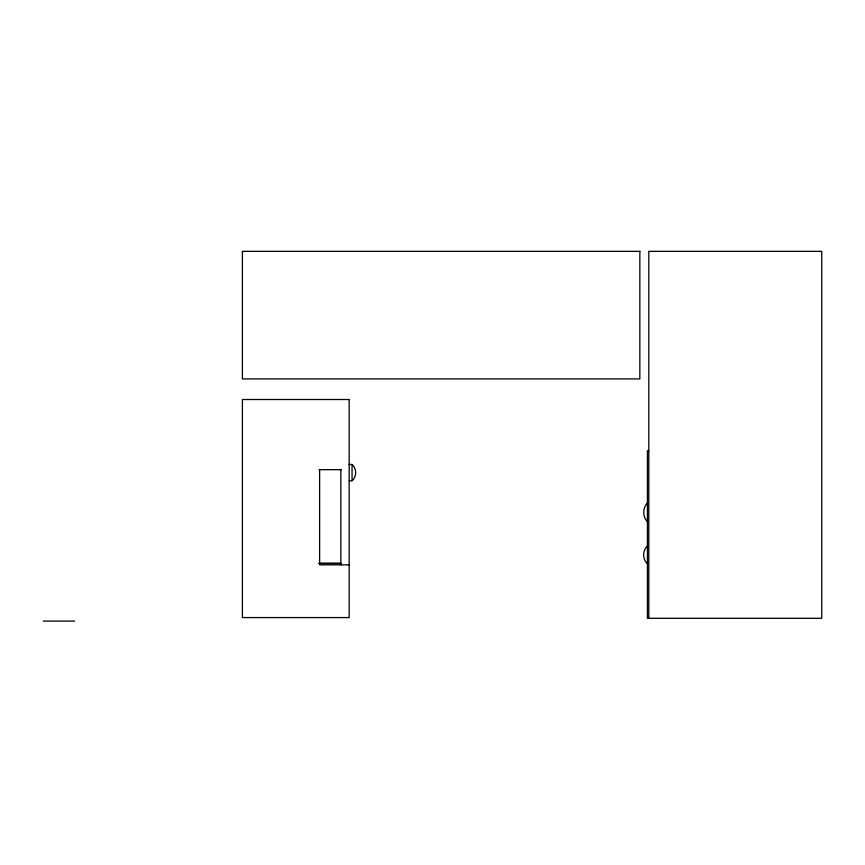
<?xml version="1.0" encoding="UTF-8"?>
<svg xmlns="http://www.w3.org/2000/svg" width="865" height="865" viewBox="0 0 865 865"><rect width="100%" height="100%" fill="white"/><g stroke="black" fill="none" stroke-linecap="round" stroke-linejoin="round"><path stroke-width="1.3" d="M647.431 502.933C642.511 507.831 642.511 516.827 647.431 521.725M349.168 480.756L352.055 480.756C356.845 476.842 356.845 468.408 352.055 464.483L349.168 464.483M647.431 546.085C642.403 550.432 642.403 559.363 647.431 563.71M648.804 450.73L647.431 450.73L647.431 618.302L821.75 618.302L821.75 251.347L648.804 251.347L648.804 618.302M319.023 469.663L341.297 469.663M319.001 563.331L340.853 563.331M319.023 563.45L341.297 563.45M349.168 564.845L319.618 564.845L319.618 469.554M43.25 621.102L74.606 621.102M352.055 464.483L352.055 480.756M340.853 469.554L340.853 564.845M639.841 251.347L242.395 251.347L242.395 378.902L639.841 378.902L639.841 251.347M349.168 399.511L242.395 399.511L242.395 617.578L349.168 617.578L349.168 399.511"/></g></svg>
